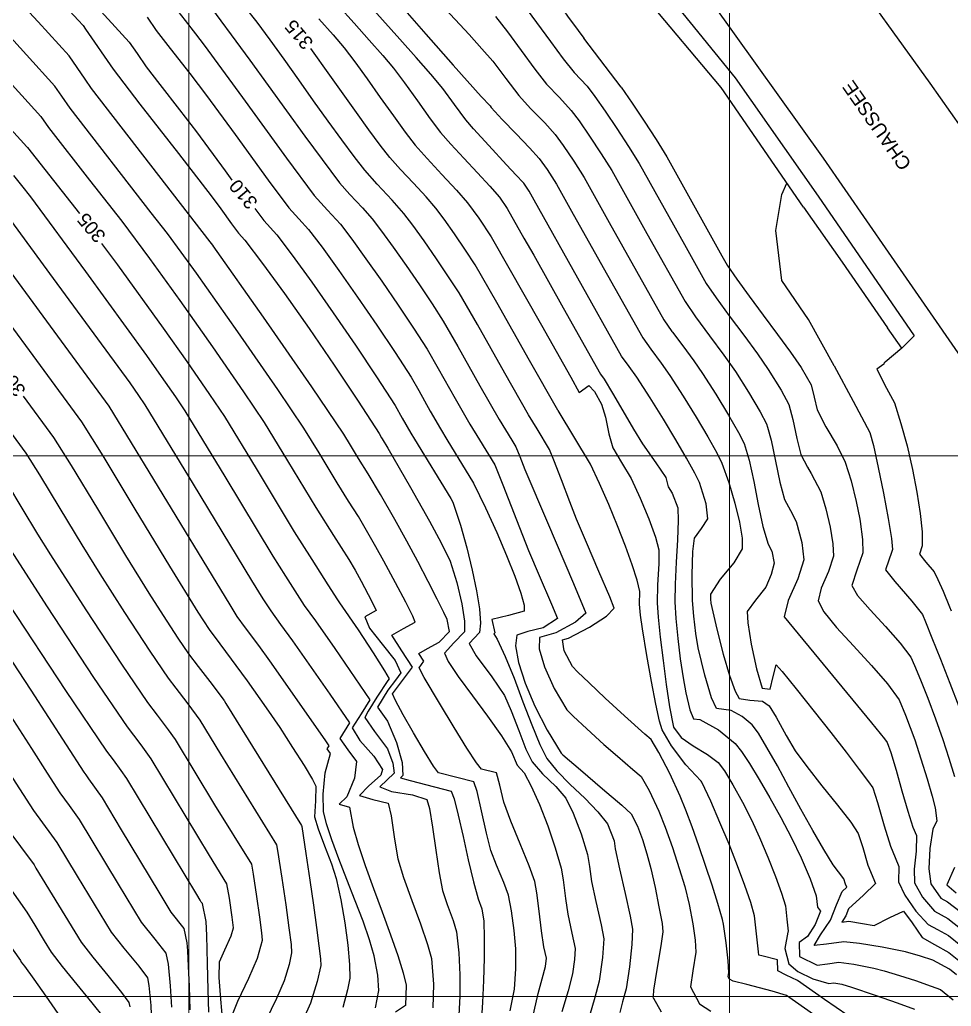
# Model space of a CAD drawing. Extents: x 62405 to 62842, y 108162 to 109685.
# Drawn here: x 62492.18 to 62535.27, y 109549.55 to 109595.18 of the extents above; entities that cross this region are included whole.
import ezdxf
from ezdxf.enums import TextEntityAlignment as Align

# ---------------------------------------------------------------- set-up
doc = ezdxf.new("R2010")
doc.units = 0
doc.header["$LTSCALE"] = 0.999976
doc.header["$MEASUREMENT"] = 0
for name, color, linetype in [('Bâti', 7, 'Continuous'), ('coordinate', 2, 'Continuous'), ('curve livello 1 m', 2, 'Continuous'), ('curve livello 1m', 2, 'Continuous'), ('curve livello 5 m', 7, 'Continuous'), ('curve livello 5m', 7, 'Continuous'), ('Strade', 7, 'Continuous'), ('TEXT035', 1, 'Continuous')]:
    doc.layers.add(name, color=color, linetype=linetype)
doc.styles.add('ARIAL', font='arial.ttf')

msp = doc.modelspace()

# ---------------------------------------------------------------- linework, layer by layer
at = {"layer": 'Bâti', "linetype": 'Continuous'}
for p, q in [((62524.618, 109592.042), (62515.231, 109603.235)), ((62520.635, 109598.208), (62525.27, 109592.494)), ((62525.27, 109592.494), (62529.116, 109587.012)), ((62528.423, 109586.509), (62524.618, 109592.042)), ((62528.423, 109586.509), (62524.618, 109592.042)), ((62529.116, 109587.012), (62533.548, 109580.556)), ((62528.423, 109586.509), (62530.213, 109583.96)), ((62530.213, 109583.96), (62532.322, 109580.924)), ((62532.978, 109579.986), (62532.322, 109580.924)), ((62533.548, 109580.556), (62532.982, 109579.99))]:
    msp.add_line(p, q, dxfattribs=at)
at = {"layer": 'coordinate', "linetype": 'Continuous', "lineweight": 0}
for p, q in [((62500, 109634.678), (62500, 109487.501)), ((62525, 109634.678), (62525, 109487.501)), ((62418.386, 109575), (62561.886, 109575)), ((62462.397, 109550), (62561.886, 109550))]:
    msp.add_line(p, q, dxfattribs=at)
at = {"layer": 'curve livello 1 m', "flags": 128}
for points in [[(62488.982, 109601.515), (62494.879, 109595.165), (62495.105, 109594.918), (62495.222, 109594.746), (62496.499, 109592.889), (62497.738, 109591.273), (62499.517, 109588.997), (62501.031, 109587.036), (62501.471, 109586.436), (62501.977, 109585.738), (62502.295, 109585.31), (62502.595, 109584.979), (62503.409, 109583.911), (62504.425, 109582.509), (62505.558, 109580.897), (62506.721, 109579.198), (62507.828, 109577.538), (62508.794, 109576.041), (62508.911, 109575.835), (62508.937, 109575.792), (62509.203, 109575.357), (62510.251, 109573.548), (62511.133, 109571.979), (62511.559, 109571.179), (62511.912, 109570.495), (62512.084, 109570.131), (62512.39, 109569.143), (62512.624, 109568.167), (62512.755, 109567.356), (62512.751, 109566.863), (62512.262, 109566.363), (62511.817, 109565.887), (62511.99, 109565.497), (62512.462, 109564.799), (62513.112, 109563.913), (62513.82, 109562.959), (62514.466, 109562.055), (62514.928, 109561.32), (62515.19, 109560.693), (62515.508, 109560.35), (62515.837, 109559.731), (62516.215, 109558.874), (62516.599, 109557.887), (62516.949, 109556.875), (62517.224, 109555.943), (62517.309, 109555.395), (62517.418, 109554.54), (62517.522, 109553.805), (62517.716, 109552.922), (62517.863, 109552.223), (62517.832, 109551.705), (62517.738, 109551.046), (62517.537, 109550.255), (62517.244, 109549.283)], [(62515.893, 109548.986), (62516.153, 109550.133), (62516.153, 109550.133), (62516.338, 109550.81), (62516.494, 109551.388), (62516.494, 109551.388), (62516.535, 109551.775), (62516.423, 109552.295), (62516.314, 109553.033), (62516.197, 109553.952), (62516.088, 109554.797), (62516.002, 109555.312), (62516.002, 109555.312), (62515.745, 109556.042), (62515.331, 109557.054), (62514.895, 109558.114), (62514.569, 109558.991), (62514.569, 109558.991), (62514.383, 109559.77), (62514.234, 109560.341), (62514.234, 109560.341), (62513.532, 109560.519), (62513.305, 109560.814), (62512.863, 109561.488), (62512.27, 109562.437), (62511.589, 109563.562), (62510.884, 109564.759), (62510.884, 109564.759), (62510.647, 109565.2), (62510.873, 109565.503), (62510.642, 109565.866), (62511.038, 109566.101), (62511.578, 109566.389), (62511.578, 109566.389), (62512.054, 109566.885), (62511.941, 109567.437), (62511.792, 109567.767), (62511.486, 109568.381), (62511.069, 109569.192), (62510.584, 109570.113), (62510.077, 109571.057), (62510.077, 109571.057), (62509.52, 109572.06), (62508.859, 109573.218), (62508.292, 109574.182), (62508.292, 109574.182), (62507.85, 109574.88), (62507.474, 109575.501), (62507.163, 109576.014), (62507.163, 109576.014), (62505.689, 109578.198), (62503.455, 109581.424), (62501.13, 109584.723), (62501.13, 109584.723), (62501.119, 109584.738), (62501.113, 109584.745), (62500.984, 109584.911), (62495.502, 109591.991), (62495.204, 109592.425), (62494.455, 109593.514), (62493.023, 109595.086), (62488.126, 109600.359)], [(62500.608, 109596.321), (62502.822, 109593.303), (62505.37, 109589.788), (62506.966, 109587.638), (62507.447, 109587.099), (62508.027, 109586.482), (62508.479, 109585.972), (62508.909, 109585.407), (62509.447, 109584.665), (62510.047, 109583.811), (62510.663, 109582.912), (62511.249, 109582.034), (62511.76, 109581.241), (62512.442, 109580.061), (62513.463, 109578.246), (62514.352, 109576.691), (62514.936, 109575.735), (62515.126, 109575.424), (62515.306, 109574.972), (62515.543, 109574.371), (62516.583, 109571.922), (62517.792, 109569.109), (62518.362, 109567.729), (62517.89, 109567.32), (62516.97, 109566.813), (62516.22, 109566.603), (62516.21, 109566.082), (62516.457, 109565.245), (62516.901, 109564.252), (62517.484, 109563.257), (62517.771, 109562.971), (62518.407, 109562.378), (62519.201, 109561.656), (62519.82, 109561.119), (62520.54, 109560.504), (62520.919, 109560.168), (62521.288, 109559.523), (62521.738, 109558.565), (62522.029, 109557.825), (62522.363, 109556.889), (62522.685, 109555.92), (62522.939, 109555.082), (62523.137, 109554.249), (62523.31, 109553.358), (62523.412, 109552.598), (62523.453, 109552.052), (62523.307, 109551.185), (62523.199, 109550.445), (62523.621, 109549.654), (62524.144, 109549.322)], [(62499.489, 109595.582), (62499.824, 109595.145), (62500.304, 109594.53), (62500.713, 109594), (62502.484, 109591.586), (62504.522, 109588.775), (62505.798, 109587.056), (62506.416, 109586.377), (62507.008, 109585.724), (62507.534, 109585.033), (62508.192, 109584.126), (62508.925, 109583.083), (62509.677, 109581.984), (62510.394, 109580.91), (62511.018, 109579.941), (62511.538, 109579.042), (62512.315, 109577.661), (62512.992, 109576.477), (62513.436, 109575.749), (62514.148, 109574.584), (62514.516, 109573.673), (62515.154, 109572.042), (62515.713, 109570.633), (62516.204, 109569.475), (62516.777, 109568.144), (62517.047, 109567.491), (62516.388, 109567.058), (62515.686, 109566.876), (62515.163, 109566.715), (62515.101, 109566.217), (62515.24, 109565.453), (62515.55, 109564.499), (62516.004, 109563.431), (62516.572, 109562.324), (62517.226, 109561.255), (62517.305, 109561.182), (62518.109, 109560.482), (62519.129, 109559.61), (62520.025, 109558.842), (62520.457, 109558.453), (62520.754, 109557.871), (62520.981, 109557.262), (62521.19, 109556.606), (62521.365, 109555.915), (62521.561, 109555.045), (62521.745, 109554.148), (62521.885, 109553.375), (62521.927, 109552.992), (62521.834, 109552.342), (62521.649, 109551.241), (62521.499, 109550.288), (62521.471, 109550.018), (62521.46, 109549.978), (62521.475, 109549.923), (62521.484, 109549.927), (62521.848, 109549.292)], [(62528.895, 109549.17), (62527.642, 109550.041), (62526.987, 109550.243), (62525.81, 109550.561), (62525.81, 109550.561), (62525.169, 109550.711), (62525.001, 109550.799), (62524.946, 109550.902), (62524.979, 109551.112), (62524.948, 109551.651), (62524.857, 109552.477), (62524.734, 109553.341), (62524.734, 109553.341), (62524.688, 109553.557), (62524.47, 109554.3), (62524.202, 109555.149), (62523.902, 109556.056), (62523.587, 109556.971), (62523.274, 109557.842), (62522.98, 109558.622), (62522.722, 109559.259), (62522.722, 109559.259), (62522.241, 109560.313), (62521.744, 109561.285), (62521.382, 109561.883), (62521.382, 109561.883), (62521.097, 109562.13), (62520.15, 109562.987), (62519.26, 109563.804), (62518.509, 109564.505), (62517.976, 109565.015), (62517.742, 109565.259), (62517.742, 109565.259), (62517.363, 109565.991), (62517.276, 109566.491), (62517.276, 109566.491), (62517.552, 109566.569), (62518.526, 109567.076), (62519.313, 109567.594), (62519.678, 109567.968), (62519.678, 109567.968), (62519.472, 109568.485), (62518.97, 109569.652), (62518.387, 109571.003), (62517.936, 109572.072), (62517.936, 109572.072), (62517.619, 109572.881), (62517.232, 109573.897), (62516.884, 109574.807), (62516.684, 109575.301), (62516.684, 109575.301), (62516.104, 109576.264), (62515.712, 109576.905), (62514.612, 109578.832), (62513.347, 109581.079), (62512.501, 109582.541), (62512.501, 109582.541), (62512.016, 109583.291), (62511.457, 109584.122), (62510.886, 109584.946), (62510.363, 109585.675), (62509.95, 109586.221), (62509.95, 109586.221), (62509.407, 109586.832), (62508.711, 109587.573), (62508.134, 109588.22), (62508.134, 109588.22), (62507.642, 109588.848), (62507.068, 109589.619), (62506.436, 109590.493), (62505.767, 109591.432), (62505.082, 109592.397), (62504.403, 109593.349), (62503.753, 109594.251), (62503.152, 109595.063), (62502.622, 109595.747)], [(62506.922, 109595.819), (62507.645, 109595.02), (62508.343, 109594.241), (62508.965, 109593.531), (62509.461, 109592.939), (62509.97, 109592.261), (62510.568, 109591.424), (62511.156, 109590.601), (62511.638, 109589.965), (62512.114, 109589.419), (62512.712, 109588.774), (62513.345, 109588.101), (62513.924, 109587.474), (62514.362, 109586.965), (62514.726, 109586.442), (62515.499, 109585.083), (62515.95, 109584.282), (62517.318, 109581.846), (62519.037, 109578.785), (62519.208, 109578.548), (62519.599, 109577.909), (62520.077, 109577.085), (62520.563, 109576.246), (62520.977, 109575.563), (62521.593, 109574.686), (62522.067, 109573.999), (62522.174, 109573.575), (62522.352, 109573.28), (62522.617, 109572.596), (62522.637, 109572.024), (62522.599, 109571.129), (62522.537, 109570.087), (62522.486, 109569.072), (62522.481, 109568.26), (62522.532, 109567.478), (62522.62, 109566.565), (62522.732, 109565.62), (62522.856, 109564.746), (62522.98, 109564.044), (62523.176, 109563.26), (62523.338, 109562.843), (62523.63, 109562.807), (62524.496, 109562.33), (62525.276, 109561.698), (62525.556, 109561.339), (62525.933, 109560.771), (62526.379, 109560.04), (62526.869, 109559.192), (62527.374, 109558.274), (62527.87, 109557.332), (62528.329, 109556.411), (62528.744, 109555.449), (62529.022, 109554.652), (62529.079, 109554.135), (62529.223, 109553.942), (62528.973, 109553.333), (62528.616, 109552.78), (62528.225, 109552.493), (62528.246, 109551.853), (62529.06, 109551.452), (62529.533, 109551.507), (62530.069, 109551.581), (62530.758, 109551.494), (62531.679, 109551.314), (62532.163, 109551.183), (62532.877, 109550.97), (62533.605, 109550.738), (62534.343, 109550.485), (62534.764, 109550.322), (62535.36, 109549.847)], [(62514.861, 109549.337), (62515.06, 109550.338), (62515.123, 109551.282), (62515.125, 109552.209), (62515.125, 109552.209), (62515.05, 109553.053), (62514.922, 109553.969), (62514.78, 109554.682), (62514.78, 109554.682), (62514.564, 109555.272), (62514.234, 109556.068), (62513.972, 109556.758), (62513.972, 109556.758), (62513.763, 109557.562), (62513.535, 109558.583), (62513.329, 109559.482), (62513.186, 109559.922), (62513.186, 109559.922), (62512.395, 109560.133), (62511.541, 109560.34), (62511.541, 109560.34), (62511.322, 109560.649), (62510.893, 109561.336), (62510.383, 109562.193), (62510.383, 109562.193), (62509.914, 109563.022), (62509.555, 109563.691), (62509.414, 109563.997), (62509.414, 109563.997), (62509.88, 109564.619), (62510.337, 109565.234), (62509.843, 109565.994), (62509.393, 109566.717), (62509.393, 109566.717), (62509.929, 109567.017), (62510.472, 109567.319), (62510.472, 109567.319), (62510.355, 109567.588), (62510.029, 109568.235), (62509.562, 109569.128), (62509.022, 109570.136), (62509.022, 109570.136), (62508.655, 109570.796), (62508.219, 109571.559), (62507.846, 109572.194), (62507.846, 109572.194), (62507.39, 109572.915), (62506.859, 109573.751), (62506.859, 109573.751), (62506.02, 109575.139), (62505.324, 109576.284), (62505.324, 109576.284), (62504.111, 109578.082), (62502.271, 109580.738), (62500.357, 109583.455), (62499.649, 109584.432), (62499.006, 109585.299), (62499.006, 109585.299), (62498.254, 109586.252), (62494.506, 109591.093), (62494.13, 109591.642), (62493.806, 109592.111), (62493.806, 109592.111), (62491.167, 109595.007)], [(62498.071, 109595.3), (62498.492, 109594.684), (62499.128, 109593.854), (62500.042, 109592.686), (62500.819, 109591.679), (62502.146, 109589.87), (62503.674, 109587.763), (62504.63, 109586.474), (62505.093, 109585.965), (62505.537, 109585.476), (62506.159, 109584.659), (62506.936, 109583.587), (62507.802, 109582.354), (62508.692, 109581.055), (62509.539, 109579.786), (62510.277, 109578.641), (62510.634, 109578.024), (62511.167, 109577.076), (62511.632, 109576.263), (62511.937, 109575.764), (62513.17, 109573.744), (62513.725, 109572.595), (62514.242, 109571.46), (62514.698, 109570.392), (62515.074, 109569.443), (62515.349, 109568.663), (62515.503, 109568.106), (62515.515, 109567.822), (62514.777, 109567.629), (62514.019, 109567.436), (62514.146, 109566.817), (62514.098, 109566.768), (62514.257, 109566.534), (62514.635, 109565.73), (62515.04, 109564.72), (62515.454, 109563.624), (62515.857, 109562.561), (62516.233, 109561.649), (62516.561, 109561.009), (62517.018, 109560.439), (62517.637, 109559.811), (62518.308, 109559.166), (62518.92, 109558.544), (62519.364, 109557.984), (62519.668, 109557.204), (62519.72, 109556.826), (62519.912, 109555.903), (62520.174, 109554.756), (62520.408, 109553.718), (62520.517, 109553.12), (62520.491, 109552.398), (62520.383, 109551.376), (62520.227, 109550.361), (62520.227, 109550.361), (62520.058, 109549.758), (62519.928, 109549.265)], [(62506.009, 109595.224), (62506.668, 109594.483), (62507.181, 109593.875), (62507.672, 109593.232), (62508.244, 109592.444), (62508.853, 109591.587), (62509.457, 109590.74), (62510.01, 109589.979), (62510.47, 109589.383), (62511.019, 109588.761), (62511.707, 109588.024), (62512.382, 109587.301), (62512.892, 109586.717), (62513.414, 109585.997), (62513.984, 109585.141), (62516.312, 109581.056), (62517.666, 109578.645), (62518.06, 109577.944), (62518.493, 109578.266), (62518.763, 109577.983), (62519.092, 109577.405), (62519.269, 109576.793), (62519.428, 109576.019), (62519.609, 109575.371), (62520.012, 109574.695), (62520.463, 109573.954), (62520.88, 109573.044), (62521.271, 109572.09), (62521.577, 109571.246), (62521.737, 109570.666), (62521.737, 109570.017), (62521.681, 109569.043), (62521.66, 109568.204), (62521.708, 109567.544), (62521.803, 109566.617), (62521.931, 109565.541), (62522.077, 109564.43), (62522.229, 109563.399), (62522.413, 109562.458), (62522.773, 109561.984), (62523.321, 109561.596), (62523.995, 109561.191), (62524.49, 109560.827), (62524.769, 109560.44), (62525.167, 109559.784), (62525.61, 109558.984), (62526.027, 109558.165), (62526.402, 109557.347), (62526.784, 109556.445), (62527.134, 109555.556), (62527.417, 109554.773), (62527.593, 109554.192), (62527.656, 109553.571), (62527.721, 109553.025), (62527.734, 109553.007), (62527.698, 109552.981), (62527.568, 109552.226), (62527.745, 109551.517), (62528.167, 109551.155), (62528.857, 109550.815), (62529.607, 109550.599), (62529.838, 109550.629), (62530.205, 109550.568), (62530.645, 109550.436), (62531.74, 109550.068), (62532.763, 109549.708), (62533.558, 109549.414)], [(62489.31, 109594.928), (62493.157, 109590.708), (62493.509, 109590.195), (62495.396, 109587.759), (62496.893, 109585.86), (62498.173, 109584.134), (62499.583, 109582.186), (62499.583, 109582.186), (62501.087, 109580.053), (62502.532, 109577.966), (62503.485, 109576.554), (62504.565, 109574.777), (62505.868, 109572.623), (62506.692, 109571.325), (62507.4, 109570.206), (62507.685, 109569.717), (62507.966, 109569.215), (62508.451, 109568.299), (62508.664, 109567.858), (62508.145, 109567.568), (62508.355, 109567.035), (62508.935, 109566.299), (62509.535, 109565.547), (62509.802, 109564.965), (62509.555, 109564.628), (62509.202, 109564.161), (62508.72, 109563.389), (62509.192, 109562.736), (62509.596, 109561.749), (62509.86, 109560.818), (62509.904, 109560.225), (62509.783, 109560.11), (62510.235, 109559.986), (62511.36, 109559.703), (62512.138, 109559.504), (62512.273, 109559.149), (62512.463, 109558.394), (62512.687, 109557.396), (62512.926, 109556.314), (62513.162, 109555.304), (62513.374, 109554.524), (62513.558, 109554.051), (62513.637, 109553.488), (62513.659, 109552.708), (62513.655, 109551.768), (62513.629, 109550.746), (62513.583, 109549.719), (62513.52, 109548.762)], [(62491.884, 109587.975), (62492.259, 109587.507), (62492.666, 109586.983), (62495.222, 109583.537), (62498.037, 109579.65), (62498.719, 109578.681), (62499.375, 109577.735), (62499.808, 109577.093), (62501.656, 109574.052), (62503.886, 109570.366), (62504.467, 109569.436), (62505.002, 109568.592), (62505.33, 109568.087), (62505.855, 109567.372), (62506.748, 109566.095), (62508.372, 109563.726), (62507.964, 109563.072), (62507.558, 109562.421), (62507.906, 109561.834), (62508.554, 109561.119), (62508.954, 109560.493), (62508.885, 109560.239), (62508.304, 109559.724), (62507.894, 109559.3), (62508.51, 109559.117), (62509.222, 109558.937), (62509.351, 109558.355), (62509.504, 109557.284), (62509.666, 109556.362), (62509.931, 109555.5), (62510.31, 109554.443), (62510.71, 109553.356), (62511.043, 109552.406), (62511.217, 109551.76), (62511.312, 109550.575), (62511.277, 109549.472)], [(62535.502, 109550.998), (62535.178, 109551.263), (62534.413, 109551.683), (62533.849, 109551.872), (62533.152, 109552.06), (62533.152, 109552.06), (62532.072, 109552.282), (62531.016, 109552.457), (62530.301, 109552.533), (62530.301, 109552.533), (62529.5, 109552.413), (62528.92, 109552.356), (62528.92, 109552.356), (62529.224, 109552.848), (62529.677, 109553.53), (62529.677, 109553.53), (62529.964, 109554.242), (62530.219, 109554.852), (62530.219, 109554.852), (62530.432, 109555.054), (62530.372, 109555.198), (62530.296, 109555.447), (62529.8, 109556.096), (62529.365, 109556.796), (62528.858, 109557.679), (62528.312, 109558.667), (62527.756, 109559.687), (62527.222, 109560.663), (62526.741, 109561.519), (62526.344, 109562.179), (62526.062, 109562.57), (62526.062, 109562.57), (62525.598, 109562.946), (62525.082, 109563.231), (62525.082, 109563.231), (62524.398, 109563.314), (62524.17, 109563.817), (62523.861, 109564.856), (62523.562, 109566.12), (62523.562, 109566.12), (62523.454, 109566.783), (62523.357, 109567.596), (62523.302, 109568.316), (62523.302, 109568.316), (62523.282, 109569.509), (62523.316, 109570.575), (62523.392, 109571.193), (62523.392, 109571.193), (62523.719, 109571.654), (62524.012, 109572.087), (62524.012, 109572.087), (62523.92, 109572.791), (62523.612, 109573.77), (62523.612, 109573.77), (62523.397, 109574.213), (62523.022, 109574.895), (62522.527, 109575.745), (62521.953, 109576.698), (62521.339, 109577.685), (62520.726, 109578.639), (62520.726, 109578.639), (62520.363, 109579.142), (62520.015, 109579.625), (62520.015, 109579.625), (62515.967, 109586.831), (62515.735, 109587.249), (62515.491, 109587.612)], [(62490.86, 109587.11), (62493.727, 109583.211), (62497.264, 109578.382), (62497.672, 109577.799), (62497.969, 109577.363), (62500.201, 109573.69), (62502.895, 109569.237), (62503.428, 109568.388), (62503.785, 109567.834), (62504.243, 109567.207), (62504.799, 109566.45), (62504.799, 109566.45), (62506.527, 109563.981), (62507.43, 109562.663), (62506.977, 109561.938), (62507.349, 109561.414), (62507.753, 109560.865), (62507.661, 109560.102), (62507.31, 109559.237), (62506.949, 109558.896), (62507.432, 109558.763), (62507.594, 109557.826), (62507.829, 109557.023), (62508.154, 109556.059), (62508.536, 109554.999), (62508.938, 109553.909), (62509.326, 109552.852), (62509.664, 109551.893), (62509.919, 109551.096), (62510.055, 109550.525), (62510.055, 109550.525), (62510.024, 109549.586), (62509.56, 109549.276)], [(62508.638, 109549.478), (62508.793, 109550.271), (62508.793, 109550.271), (62508.737, 109550.981), (62508.572, 109551.883), (62508.572, 109551.883), (62508.36, 109552.616), (62508.056, 109553.483), (62507.696, 109554.432), (62507.313, 109555.41), (62506.941, 109556.364), (62506.614, 109557.242), (62506.366, 109557.991), (62506.23, 109558.559), (62506.23, 109558.559), (62506.218, 109559.363), (62506.308, 109560.341), (62506.308, 109560.341), (62506.553, 109561.238), (62506.396, 109561.454), (62506.487, 109561.601), (62506.305, 109561.867), (62503.744, 109565.529), (62503.229, 109566.233), (62502.626, 109567.047), (62502.239, 109567.58), (62502.239, 109567.58), (62501.905, 109568.109), (62498.386, 109573.913), (62496.317, 109577.298), (62489.725, 109586.268)], [(62489.455, 109584.165), (62495.031, 109576.578), (62496.018, 109575), (62497.505, 109572.542), (62499.099, 109569.901), (62500.408, 109567.777), (62500.932, 109566.981), (62501.438, 109566.313), (62502.688, 109564.607), (62503.576, 109563.351), (62504.204, 109562.44), (62504.798, 109561.524), (62505.326, 109560.682), (62505.712, 109560.044), (62505.875, 109559.735), (62505.852, 109559.054), (62505.813, 109558.313), (62505.978, 109557.749), (62506.278, 109556.963), (62506.596, 109556.136), (62506.818, 109555.45), (62507.028, 109554.466), (62507.212, 109553.403), (62507.353, 109552.374), (62507.436, 109551.487), (62507.447, 109550.854), (62507.343, 109550.312), (62507.12, 109549.493)], [(62518.886, 109584.217), (62520.993, 109580.465), (62521.366, 109579.937), (62521.846, 109579.291), (62522.244, 109578.731), (62522.858, 109577.772), (62523.463, 109576.79), (62524.002, 109575.881), (62524.416, 109575.143), (62524.648, 109574.674), (62524.978, 109573.768), (62525.259, 109572.824), (62525.47, 109571.935), (62525.587, 109571.199), (62525.59, 109570.709), (62525.212, 109570.06), (62524.578, 109569.308), (62524.13, 109568.602), (62524.123, 109568.372), (62524.143, 109568.196), (62524.415, 109566.989), (62524.714, 109565.839), (62525.009, 109564.85), (62525.267, 109564.13), (62525.458, 109563.784), (62525.947, 109563.713), (62526.533, 109563.654), (62526.848, 109563.441), (62527.167, 109562.925), (62527.631, 109562.078), (62528.05, 109561.359), (62528.582, 109560.633), (62529.28, 109559.749), (62530.005, 109558.847), (62530.614, 109558.066), (62530.965, 109557.546), (62531.168, 109556.892), (62531.411, 109556.078), (62531.762, 109555.232), (62531.212, 109554.685), (62530.513, 109554.047), (62530.382, 109553.726), (62530.198, 109553.442), (62530.533, 109553.484), (62531.155, 109553.375), (62531.699, 109553.291), (62532.429, 109553.661), (62533.06, 109553.94), (62533.457, 109553.408), (62533.915, 109552.724), (62534.482, 109552.406), (62535.155, 109552.042), (62535.691, 109551.6)], [(62488.914, 109579.959), (62492.457, 109575.137), (62493.085, 109574.134), (62494.03, 109572.572), (62495.043, 109570.893), (62495.875, 109569.543), (62497.027, 109567.754), (62498.2, 109565.971), (62499.043, 109564.729), (62499.397, 109564.255), (62499.905, 109563.591), (62500.337, 109563.018), (62500.5, 109562.787), (62501.457, 109561.202), (62504.059, 109557.01), (62504.106, 109556.754), (62504.305, 109555.466), (62504.485, 109554.235), (62504.63, 109553.174), (62504.725, 109552.397), (62504.754, 109552.018), (62504.634, 109551.474), (62504.401, 109550.726), (62504.046, 109549.903), (62503.558, 109548.889)], [(62526.761, 109576.341), (62526.937, 109575.73), (62527.132, 109574.765), (62527.328, 109573.787), (62527.549, 109572.993), (62527.827, 109572.475), (62528.097, 109571.969), (62528.351, 109571.004), (62528.441, 109570.2), (62528.164, 109569.312), (62527.72, 109568.317), (62527.537, 109567.568), (62531.571, 109562.652), (62532.175, 109561.913), (62532.304, 109561.744), (62532.472, 109561.278), (62532.709, 109560.475), (62532.981, 109559.514), (62533.252, 109558.576), (62533.489, 109557.839), (62533.654, 109557.441), (62533.646, 109556.727), (62533.553, 109555.894), (62533.565, 109555.255), (62533.927, 109554.597), (62534.489, 109553.942), (62535.108, 109553.601), (62535.691, 109553.147)], [(62528.622, 109574.481), (62528.777, 109574.192), (62529.23, 109573.34), (62529.466, 109572.563), (62529.659, 109571.715), (62529.783, 109570.934), (62529.811, 109570.361), (62529.593, 109569.662), (62529.244, 109568.881), (62529.101, 109568.293), (62529.372, 109567.787), (62529.964, 109567.066), (62530.742, 109566.214), (62531.572, 109565.317), (62532.32, 109564.458), (62532.85, 109563.722), (62533.15, 109563.015), (62533.573, 109561.865), (62533.864, 109560.989), (62534.15, 109560.075), (62534.386, 109559.269), (62534.527, 109558.719), (62534.6, 109558.13), (62534.417, 109557.742), (62534.273, 109556.843), (62534.235, 109555.904), (62534.314, 109555.207), (62534.775, 109554.551), (62535.085, 109554.38), (62535.67, 109553.934)], [(62501.98, 109549.084), (62502.267, 109549.789), (62502.774, 109550.845), (62503.18, 109551.767), (62503.18, 109551.767), (62503.407, 109552.601), (62503.377, 109552.949), (62503.284, 109553.669), (62503.149, 109554.619), (62502.99, 109555.654), (62502.99, 109555.654), (62502.906, 109556.114), (62501.202, 109558.859), (62499.375, 109561.886), (62499.063, 109562.327), (62498.548, 109563.007), (62498.098, 109563.603), (62498.098, 109563.603), (62496.904, 109565.364), (62495.241, 109567.891), (62493.609, 109570.427), (62493.609, 109570.427), (62493.015, 109571.39), (62492.293, 109572.587), (62491.619, 109573.701)], [(62531.029, 109572.074), (62531.05, 109571.964), (62531.161, 109571.136), (62531.181, 109570.521), (62530.892, 109569.724), (62530.664, 109569.017), (62530.932, 109568.555), (62531.508, 109567.886), (62532.222, 109567.115), (62532.906, 109566.348), (62533.391, 109565.694), (62533.571, 109565.314), (62533.845, 109564.652), (62534.177, 109563.798), (62534.532, 109562.844), (62534.874, 109561.881), (62535.156, 109561.023), (62535.413, 109560.178)], [(62501.57, 109548.829), (62501.482, 109549.873), (62501.402, 109550.875), (62501.421, 109551.605), (62501.421, 109551.605), (62501.66, 109552.152), (62501.959, 109552.809), (62501.959, 109552.809), (62502.061, 109553.183), (62502.006, 109553.663), (62501.874, 109554.553), (62501.874, 109554.553), (62501.753, 109555.218), (62500.947, 109556.516), (62498.25, 109560.985), (62497.789, 109561.636), (62497.45, 109562.084), (62497.154, 109562.476), (62497.154, 109562.476), (62495.607, 109564.756), (62493.455, 109568.028), (62491.343, 109571.31)], [(62532.517, 109570.585), (62532.228, 109569.742), (62532.65, 109569.196), (62533.434, 109568.278), (62533.931, 109567.665), (62534.077, 109567.329), (62534.372, 109566.596), (62534.763, 109565.605), (62535.193, 109564.498), (62535.609, 109563.418)], [(62500.917, 109549.271), (62500.897, 109550.314), (62500.867, 109551.532), (62500.83, 109552.814), (62500.83, 109552.814), (62500.801, 109553.473), (62500.63, 109554.296), (62500.575, 109554.366), (62500.522, 109554.452), (62500.36, 109554.722), (62497.125, 109560.084), (62496.87, 109560.453), (62496.515, 109560.946), (62496.515, 109560.946), (62496.209, 109561.35), (62494.311, 109564.149), (62491.669, 109568.164)], [(62490.895, 109564.275), (62492.721, 109561.472), (62493.449, 109560.326), (62494.025, 109559.424), (62494.462, 109558.832), (62494.93, 109558.183), (62496.724, 109555.198), (62497.799, 109553.441), (62498.432, 109552.647), (62498.929, 109552.006), (62499.034, 109551.496), (62499.137, 109550.489), (62499.2, 109549.509)], [(62491.692, 109560.346), (62492.806, 109558.603), (62493.65, 109557.458), (62493.893, 109557.121), (62494.825, 109555.57), (62496.411, 109552.978), (62496.988, 109552.239), (62497.679, 109551.399), (62498.078, 109550.861), (62498.151, 109550.508), (62498.24, 109549.576), (62498.277, 109548.741)], [(62491.586, 109557.781), (62492.838, 109556.084), (62492.856, 109556.059), (62492.926, 109555.943), (62495.022, 109552.515), (62495.56, 109551.815), (62496.258, 109550.966), (62496.889, 109550.191), (62497.227, 109549.716), (62497.268, 109549.519)], [(62535.419, 109555.969), (62535.064, 109555.16), (62535.064, 109555.16), (62535.486, 109554.798)], [(62491.696, 109555.044), (62492.5, 109553.907), (62492.877, 109553.296), (62493.307, 109552.575), (62493.634, 109552.052), (62494.144, 109551.38), (62494.818, 109550.552), (62495.51, 109549.713), (62496.078, 109549.005)]]:
    msp.add_lwpolyline(points, dxfattribs=at)
at = {"layer": 'curve livello 1m'}
msp.add_line((62520.001, 109592.062), (62518.264, 109594.332), dxfattribs=at)
at = {"layer": 'curve livello 1m', "flags": 128}
for points in [[(62511.936, 109606.747), (62512.145, 109606.059), (62512.474, 109605.265), (62512.862, 109604.497), (62513.247, 109603.891), (62513.367, 109603.788), (62514.761, 109600.876), (62515.127, 109600.102), (62515.393, 109599.537), (62515.756, 109598.77), (62517.171, 109595.843), (62517.506, 109595.347), (62517.999, 109594.676), (62518.264, 109594.332)], [(62515.491, 109587.612), (62515.466, 109587.648), (62515.138, 109587.997), (62514.693, 109588.469), (62514.693, 109588.469), (62513.871, 109589.363), (62513.172, 109590.133), (62512.806, 109590.547), (62512.806, 109590.547), (62512.282, 109591.261), (62511.74, 109592.003), (62511.74, 109592.003), (62511.195, 109592.657), (62510.519, 109593.432), (62509.757, 109594.287), (62508.952, 109595.178), (62508.152, 109596.063)], [(62515.437, 109595.929), (62516.082, 109595.047), (62516.723, 109594.171), (62517.317, 109593.378), (62517.82, 109592.746), (62518.427, 109592.102), (62518.78, 109591.628), (62519.254, 109590.947), (62519.793, 109590.146), (62520.338, 109589.309), (62520.832, 109588.523), (62522.92, 109584.778), (62523.927, 109582.985), (62524.386, 109582.318), (62524.997, 109581.484), (62525.665, 109580.586), (62526.297, 109579.726), (62526.798, 109579.005), (62527.396, 109578.044), (62527.756, 109577.388), (62527.944, 109576.682), (62528.116, 109575.803), (62528.308, 109575.066), (62528.622, 109574.481)], [(62509.766, 109595.866), (62510.956, 109594.515), (62512.229, 109593.082), (62513.525, 109591.631), (62513.931, 109591.19), (62513.978, 109591.127), (62514.491, 109590.567), (62515.137, 109589.902), (62515.761, 109589.259), (62516.207, 109588.761), (62516.571, 109588.246), (62517.009, 109587.568), (62517.706, 109586.318), (62518.886, 109584.217)], [(62514.183, 109595.33), (62514.732, 109594.624), (62515.373, 109593.751), (62516.008, 109592.886), (62516.539, 109592.206), (62517.136, 109591.576), (62517.687, 109590.988), (62518.046, 109590.5), (62518.537, 109589.786), (62519.07, 109588.978), (62519.558, 109588.205), (62521.182, 109585.291), (62522.949, 109582.145), (62523.437, 109581.443), (62524.088, 109580.563), (62524.752, 109579.666), (62525.28, 109578.914), (62525.892, 109577.945), (62526.426, 109577.045), (62526.72, 109576.483), (62526.761, 109576.341)], [(62520.001, 109592.062), (62520.502, 109591.326), (62521.062, 109590.483), (62521.61, 109589.635), (62522.107, 109588.842), (62524.658, 109584.265), (62524.905, 109583.825), (62525.344, 109583.181), (62525.921, 109582.386), (62526.571, 109581.51), (62527.231, 109580.623), (62527.834, 109579.795), (62528.316, 109579.097), (62528.792, 109578.292), (62528.928, 109577.724), (62529.066, 109577.138), (62529.464, 109576.355), (62529.986, 109575.466), (62530.364, 109574.711), (62530.632, 109573.852), (62530.868, 109572.902), (62531.029, 109572.074)], [(62529.844, 109579.176), (62528.661, 109581.316), (62527.433, 109583.121), (62527.144, 109585.433), (62527.433, 109587.094), (62527.663, 109587.614)], [(62529.839, 109579.185), (62529.844, 109579.176), (62530.725, 109577.53), (62531.498, 109576.083), (62531.661, 109575.478), (62531.883, 109574.475), (62532.124, 109573.284), (62532.343, 109572.114), (62532.499, 109571.177), (62532.55, 109570.681), (62532.517, 109570.585)]]:
    msp.add_lwpolyline(points, dxfattribs=at)
at = {"layer": 'curve livello 5 m', "flags": 128}
for points in [[(62491.656, 109600.355), (62493.045, 109598.772), (62495.456, 109596.117), (62497.237, 109594.148), (62497.601, 109593.621), (62498.022, 109593.005), (62498.659, 109592.176), (62499.572, 109591.007), (62500.35, 109590), (62501.677, 109588.191), (62501.985, 109587.765)], [(62487.454, 109594.85), (62492.508, 109589.304), (62492.513, 109589.298), (62492.537, 109589.266), (62494.946, 109586.211)], [(62530.487, 109549.126), (62529.408, 109549.861), (62528.153, 109550.733), (62527.63, 109550.985), (62527.244, 109551.181), (62527.228, 109551.691), (62526.504, 109551.878), (62526.363, 109551.915), (62526.345, 109552.073), (62526.224, 109553.177), (62526.163, 109553.733), (62525.987, 109554.34), (62525.717, 109555.129), (62525.377, 109556.047), (62524.986, 109557.039), (62524.566, 109558.051), (62524.139, 109559.029), (62523.725, 109559.918), (62523.704, 109559.955), (62523.68, 109559.971), (62522.992, 109560.721), (62522.33, 109561.594), (62521.892, 109562.328), (62521.773, 109562.741), (62521.6, 109563.526), (62521.394, 109564.573), (62521.179, 109565.768), (62520.975, 109567), (62520.888, 109567.643), (62520.839, 109568.149), (62520.857, 109568.737), (62520.731, 109569.256), (62520.505, 109569.969), (62520.199, 109570.823), (62519.833, 109571.767), (62519.427, 109572.751), (62519, 109573.721), (62518.573, 109574.627), (62517.082, 109577.104), (62517.073, 109577.119), (62515.76, 109579.417), (62514.251, 109582.097), (62513.243, 109583.841), (62512.8, 109584.522), (62512.291, 109585.269), (62511.803, 109585.959), (62511.421, 109586.469), (62510.975, 109586.98), (62510.384, 109587.612), (62509.782, 109588.257), (62509.302, 109588.801), (62508.855, 109589.375), (62508.329, 109590.087), (62507.749, 109590.893), (62507.139, 109591.75), (62506.525, 109592.614), (62505.642, 109593.844)], [(62503.052, 109586.444), (62503.462, 109585.892), (62503.462, 109585.892), (62504.066, 109585.228), (62504.784, 109584.285), (62505.681, 109583.048), (62506.68, 109581.625), (62507.706, 109580.127), (62508.683, 109578.662), (62509.536, 109577.341), (62509.536, 109577.341), (62509.871, 109576.755), (62510.271, 109576.049), (62510.271, 109576.049), (62510.437, 109575.778), (62512.109, 109573.04), (62512.189, 109572.9), (62512.228, 109572.824), (62512.561, 109571.804), (62512.859, 109570.752), (62513.111, 109569.72), (62513.307, 109568.761), (62513.435, 109567.926), (62513.486, 109567.268), (62513.448, 109566.84), (62513.448, 109566.84), (62512.957, 109566.327), (62513.296, 109565.755), (62514.01, 109564.788), (62514.593, 109563.927), (62514.593, 109563.927), (62514.915, 109563.209), (62515.259, 109562.307), (62515.591, 109561.447), (62515.875, 109560.851), (62515.875, 109560.851), (62516.353, 109560.303), (62516.968, 109559.707), (62517.436, 109559.167), (62517.436, 109559.167), (62517.776, 109558.478), (62518.15, 109557.517), (62518.446, 109556.573), (62518.446, 109556.573), (62518.527, 109556.006), (62518.621, 109555.315), (62518.621, 109555.315), (62518.818, 109554.39), (62519.063, 109553.322), (62519.19, 109552.672), (62519.19, 109552.672), (62519.139, 109551.805), (62518.983, 109550.703), (62518.983, 109550.703), (62518.785, 109549.96), (62518.526, 109549.105)], [(62495.957, 109584.834), (62496.698, 109583.836), (62498.81, 109580.918), (62498.81, 109580.918), (62499.903, 109579.367), (62500.954, 109577.85), (62501.647, 109576.824), (62501.647, 109576.824), (62503.11, 109574.415), (62504.877, 109571.494), (62504.877, 109571.494), (62505.681, 109570.208), (62506.421, 109569.04), (62506.876, 109568.341), (62506.876, 109568.341), (62506.911, 109568.293), (62506.97, 109568.208), (62507.828, 109566.956), (62508.522, 109565.894), (62509.055, 109565.057), (62509.267, 109564.696), (62509.267, 109564.696), (62509.205, 109564.613), (62508.69, 109563.838), (62508.295, 109563.205), (62508.139, 109562.905), (62508.139, 109562.905), (62508.59, 109562.252), (62509.183, 109561.462), (62509.183, 109561.462), (62509.434, 109560.799), (62509.503, 109560.334), (62509.503, 109560.334), (62508.839, 109559.705), (62509.373, 109559.476), (62510.336, 109559.335), (62511.011, 109559.111), (62511.011, 109559.111), (62511.132, 109558.694), (62511.271, 109557.839), (62511.421, 109556.771), (62511.579, 109555.715), (62511.737, 109554.897), (62511.737, 109554.897), (62511.949, 109554.254), (62512.22, 109553.514), (62512.379, 109552.995), (62512.379, 109552.995), (62512.488, 109552.014), (62512.54, 109550.998), (62512.536, 109550.017), (62512.48, 109549.139)], [(62522.372, 109580.73), (62522.846, 109580.089), (62523.356, 109579.4), (62523.762, 109578.822), (62523.762, 109578.822), (62524.376, 109577.858), (62524.961, 109576.895), (62525.428, 109576.084), (62525.684, 109575.579), (62525.684, 109575.579), (62525.919, 109574.806), (62526.131, 109573.818), (62526.336, 109572.751), (62526.551, 109571.74), (62526.79, 109570.921), (62526.79, 109570.921), (62526.963, 109570.598), (62527.071, 109570.04), (62526.941, 109569.523), (62526.692, 109568.936), (62526.692, 109568.936), (62526.211, 109568.327), (62525.82, 109567.802), (62525.82, 109567.802), (62525.853, 109567.286), (62526.013, 109566.304), (62526.251, 109565.149), (62526.251, 109565.149), (62526.518, 109564.255), (62526.893, 109564.209), (62527.025, 109564.807), (62527.16, 109565.348), (62527.16, 109565.348), (62527.439, 109565.031), (62528.094, 109564.23), (62528.928, 109563.185), (62528.928, 109563.185), (62529.689, 109562.217), (62530.404, 109561.294), (62531.01, 109560.501), (62531.442, 109559.923), (62531.634, 109559.645), (62531.634, 109559.645), (62531.855, 109558.974), (62532.164, 109557.888), (62532.45, 109556.958), (62532.45, 109556.958), (62532.674, 109556.428), (62532.845, 109556.007), (62532.845, 109556.007), (62532.817, 109555.303), (62533.119, 109554.681), (62533.632, 109553.951), (62534.202, 109553.333), (62534.202, 109553.333), (62534.627, 109553.095), (62535.132, 109552.821), (62535.132, 109552.821), (62535.705, 109552.363)], [(62492.335, 109577.775), (62493.744, 109575.858), (62494.552, 109574.567), (62495.768, 109572.557), (62497.071, 109570.397), (62498.142, 109568.66), (62498.142, 109568.66), (62498.813, 109567.618), (62499.496, 109566.579), (62499.987, 109565.855), (62499.987, 109565.855), (62500.432, 109565.261), (62501.069, 109564.427), (62501.611, 109563.709), (62501.611, 109563.709), (62501.626, 109563.688), (62501.712, 109563.545), (62505.213, 109557.906), (62505.222, 109557.855), (62505.417, 109556.607), (62505.601, 109555.376), (62505.767, 109554.217), (62505.908, 109553.188), (62506.016, 109552.344), (62506.082, 109551.741), (62506.1, 109551.436), (62506.1, 109551.436), (62505.938, 109550.698), (62505.622, 109549.684), (62505.622, 109549.684), (62505.301, 109548.96)], [(62500.066, 109549.389), (62500.024, 109550.464), (62499.982, 109551.406), (62499.945, 109552.113), (62499.917, 109552.485), (62499.779, 109553.151), (62499.187, 109553.903), (62498.623, 109554.825), (62496.886, 109557.716), (62496, 109559.184), (62495.371, 109560.073), (62495.274, 109560.206), (62495.245, 109560.246), (62495.159, 109560.381), (62492.698, 109564.161), (62490.403, 109567.659)], [(62490.737, 109553.734), (62492.204, 109551.659), (62492.246, 109551.589), (62492.389, 109551.407), (62492.834, 109550.794), (62493.383, 109550.014), (62493.942, 109549.215)]]:
    msp.add_lwpolyline(points, dxfattribs=at)
at = {"layer": 'curve livello 5m', "flags": 128}
for points in [[(62511.656, 109595.892), (62512.958, 109594.497), (62513.556, 109593.839), (62514.057, 109593.26), (62514.057, 109593.26), (62514.664, 109592.454), (62515.259, 109591.667), (62515.259, 109591.667), (62515.805, 109591.079), (62516.461, 109590.406), (62516.947, 109589.875), (62516.947, 109589.875), (62517.313, 109589.369), (62517.808, 109588.633), (62518.283, 109587.886), (62518.283, 109587.886), (62519.444, 109585.805), (62521.971, 109581.305), (62522.346, 109580.766), (62522.372, 109580.73)], [(62532.978, 109579.986), (62532.205, 109579.347), (62532.17, 109579.318), (62532.157, 109579.307), (62532.143, 109579.248), (62531.819, 109579.021), (62532.266, 109578.138), (62532.632, 109577.454), (62532.938, 109576.506), (62533.222, 109575.463), (62533.473, 109574.383), (62533.68, 109573.323), (62533.83, 109572.34), (62533.914, 109571.494), (62533.92, 109570.841), (62533.92, 109570.841), (62533.791, 109570.466), (62534.089, 109570.089), (62534.472, 109569.637), (62534.472, 109569.637), (62534.647, 109569.292), (62534.89, 109568.744), (62535.19, 109568.026), (62535.265, 109567.837)]]:
    msp.add_lwpolyline(points, dxfattribs=at)
at = {"layer": 'Strade', "linetype": 'Continuous', "flags": 128}
for points in [[(62490.266, 109633.674), (62490.381, 109633.547), (62495.573, 109630.227), (62503.081, 109625.033), (62510.962, 109618.738), (62518.006, 109612.044), (62524.466, 109605.084), (62530.1, 109598.06), (62534.28, 109592.248), (62535.713, 109590.207), (62537.329, 109587.882), (62542.387, 109580.75), (62547.672, 109573.468), (62554.369, 109564.095), (62559.483, 109557.245), (62561.502, 109554.718)], [(62556.907, 109550.066), (62553.964, 109553.96), (62549.12, 109560.369), (62542.669, 109569.606), (62537.389, 109577.165), (62532.362, 109584.423), (62529.353, 109588.776), (62524.187, 109595.986), (62517.766, 109603.766), (62510.975, 109610.819), (62503.339, 109617.66), (62495.918, 109623.366), (62490.266, 109627.089)]]:
    msp.add_lwpolyline(points, dxfattribs=at)

# ---------------------------------------------------------------- texts
at = {"layer": 'coordinate', "color": 1, "style": 'ARIAL'}
for s, rotation, p in [('315', 130.1521, (62504.857, 109595.248)), ('310', 130.1521, (62502.284, 109587.863)), ('305', 130.1521, (62495.258, 109586.311)), ('300', 125.1835, (62491.651, 109579.225))]:
    msp.add_text(s, height=0.625, rotation=rotation, dxfattribs=at).set_placement(p, align=Align.RIGHT)
at = {"layer": 'TEXT035', "style": 'ARIAL'}
msp.add_text('CHAUSSEE', height=0.625, rotation=124.9128, dxfattribs=at).set_placement((62533.453, 109588.495))

doc.saveas('drawing.dxf')
